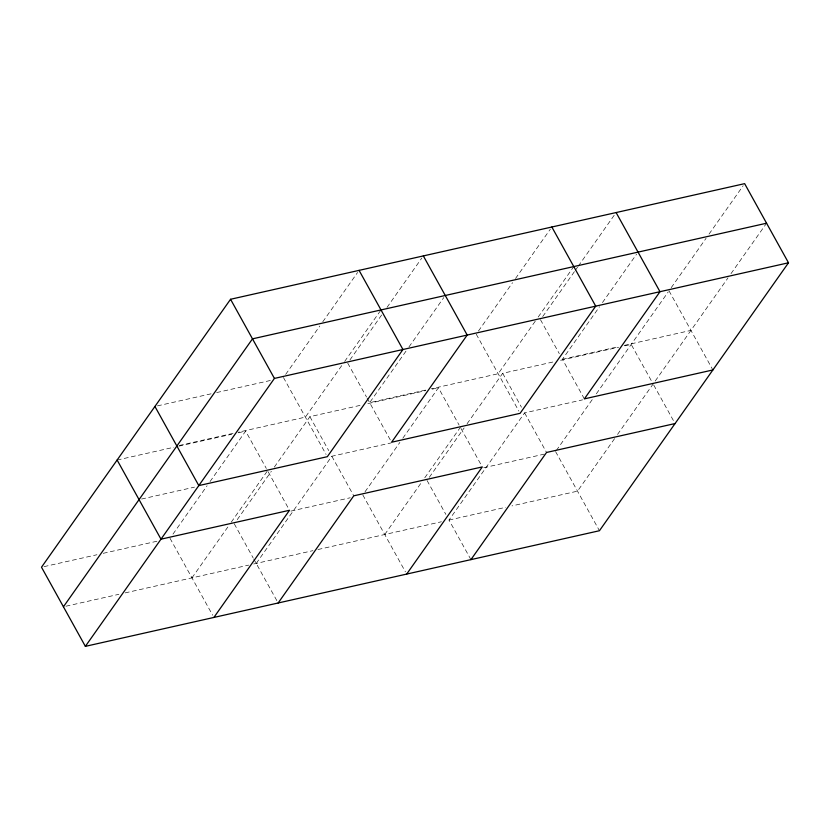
<?xml version="1.0" encoding="UTF-8"?>
<svg xmlns="http://www.w3.org/2000/svg" width="830" height="830" viewBox="0 0 830 830"><rect width="100%" height="100%" fill="white"/><g stroke="black" fill="none" stroke-linecap="round" stroke-linejoin="round"><path stroke-width="0.62" stroke-dasharray="4.15 3.11" d="M172.982 534.095L207.085 485.768M210.052 481.566L245.639 431.123L266.326 468.442M285.676 374.392L319.778 326.055M322.745 321.853L357.585 272.468M191.958 577.877L228.281 526.386M231.248 522.184L267.571 470.703M341.711 365.625L305.388 417.117L238.604 432.129M344.678 361.424L381.001 309.943M237.245 519.642L271.348 471.315M274.315 467.114L309.901 416.67L361.558 405.061M349.938 359.94L381.81 314.757M387.008 307.401L421.848 258.016M256.211 563.425L331.834 456.251L391.055 442.93M405.974 351.173L369.641 402.664L426.35 389.903M408.941 346.971L443.78 297.586M365.024 491.785L399.873 442.411M402.83 438.199L438.416 387.766L459.104 425.074M478.454 331.035L512.556 282.698M515.523 278.496L550.373 229.111M384.736 534.51L421.806 481.981M424.773 477.779L460.36 427.336M535.236 321.22L498.166 373.749L431.382 388.772M538.203 317.019L573.789 266.575M429.286 477.333L464.126 427.958M467.093 423.746L502.679 373.313L554.336 361.693M542.716 316.572L574.588 271.4M575.335 270.341L577.556 267.198M578.303 266.139L614.625 214.659M470.932 559.638L448.999 520.057L524.612 412.884L582.577 399.853M584.362 398.877L562.429 359.297L599.499 306.768M602.456 302.566L636.558 254.229M556.318 450.534L593.388 397.995M596.355 393.794L668.264 291.87M671.231 287.668L706.081 238.283M709.048 234.081L743.151 185.754M614.584 438.624L577.514 491.153L511.996 505.895M617.551 434.412L728.014 277.863M730.981 273.661L766.567 223.218M157.451 405.88L211.629 393.69M216.672 392.559L270.85 380.379M179.384 445.451L233.562 433.27M562.429 359.297L617.862 346.836M624.16 345.415L690.944 330.392M117.123 460.038L173.823 447.277M178.865 446.146L231.778 434.246M238.075 432.824L245.639 431.123M367.856 403.639L425.821 390.598M432.119 389.187L438.416 387.766M560.644 360.282L618.599 347.241M624.897 345.83L631.194 344.409L651.882 381.717M141.577 499.038L194.5 487.137M44.021 566.641L96.944 554.741M103.242 553.32L157.42 541.139M290.977 511.093L350.198 497.772M483.755 467.736L544.241 454.135M65.954 606.211L118.877 594.311M125.174 592.89L248.658 565.116M253.69 563.985L312.91 550.663M317.952 549.533L441.436 521.759M448.999 520.057L505.698 507.306M669.011 290.822L712.254 368.831M653.76 385.11L675.07 423.549M540.486 319.726L559.296 353.653M555.581 451.582L599.447 530.723M502.679 373.313L521.479 407.24M524.612 412.884L546.545 452.464M476.233 334.179L518.843 411.068M460.982 428.467L481.659 465.786M427.056 480.487L445.866 514.413M347.708 363.084L366.507 397.01M367.14 398.141L391.584 442.234M362.803 494.939L405.413 571.828M309.901 416.67L328.701 450.597M331.834 456.251L353.767 495.821M283.455 377.536L326.065 454.425M268.204 471.834L288.259 508.012M234.278 523.844L253.077 557.77M253.71 558.901L278.154 602.995M170.015 538.297L212.636 615.186"/><path stroke-width="1.25" d="M230.553 299.277L41.5 567.212L85.366 646.352L599.447 530.723L788.5 262.788L744.635 183.648L230.553 299.277L274.419 378.418L85.366 646.352M63.433 606.782L252.486 338.848L766.567 223.218M213.891 617.447L289.514 510.274L160.989 539.178L117.123 460.038M278.154 602.995L353.767 495.821L482.292 466.917L406.669 574.09M470.932 559.638L546.545 452.464L675.07 423.549M274.419 378.418L788.5 262.788M712.877 369.962L584.362 398.877L659.985 291.704L616.109 212.553M551.846 227.005L595.722 306.156L520.099 413.33L391.584 442.234L467.197 335.061L423.331 255.91M359.068 270.362L402.944 349.513L327.321 456.687L198.806 485.592L154.93 406.451"/></g></svg>
